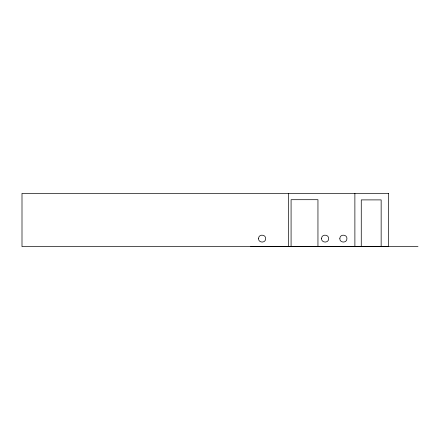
<?xml version="1.0" encoding="UTF-8"?>
<svg xmlns="http://www.w3.org/2000/svg" width="440" height="440" viewBox="0 0 440 440"><rect width="100%" height="100%" fill="white"/><g stroke="black" fill="none" stroke-linecap="round" stroke-linejoin="round"><path stroke-width="0.66" d="M250.767 246.604L418 246.604M381.15 246.637L381.15 199.892L361.268 199.892L361.268 246.637M354.877 193.364L354.893 246.637M317.95 246.609L317.95 199.7L291.082 199.7L291.082 246.609M288.393 193.364L288.36 246.637M258.555 238.26C257.889 242.809 265.408 243.551 265.645 238.959C266.31 234.41 258.791 233.668 258.555 238.26M321.563 238.26C320.903 242.809 328.422 243.551 328.658 238.959C329.318 234.41 321.805 233.668 321.563 238.26M339.834 238.26C339.174 242.809 346.693 243.551 346.929 238.959C347.589 234.41 340.076 233.668 339.834 238.26M388.465 193.364L22 193.364L22 246.637L388.465 246.637L388.465 193.364"/></g></svg>
